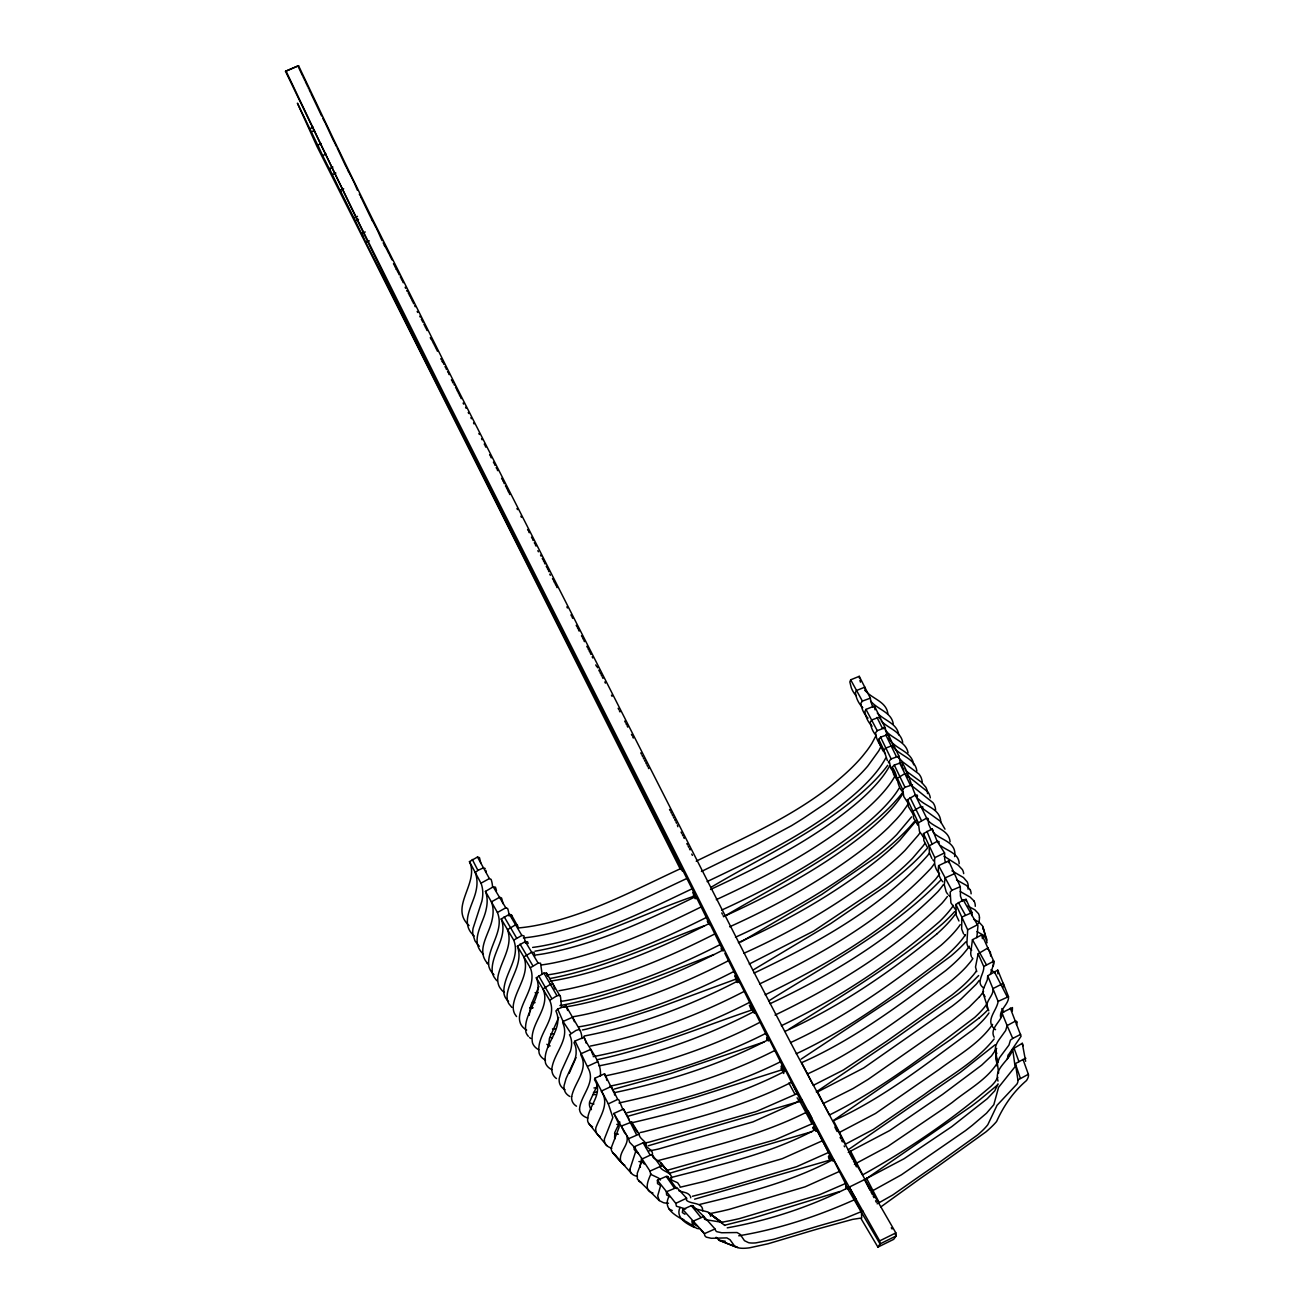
<?xml version="1.0" encoding="UTF-8"?>
<svg xmlns="http://www.w3.org/2000/svg" width="1314" height="1314" viewBox="0 0 1314 1314"><rect width="100%" height="100%" fill="white"/><g stroke="black" fill="none" stroke-linecap="round" stroke-linejoin="round"><path stroke-width="1.5" d="M976.86 937.687L977.961 925.762L963.293 900.024L955.935 904.443L956.132 915.004L958.941 920.999M917.369 797.105L917.369 795.2L915.283 795.052L907.514 799.717L908.467 806.812L912.869 813.809M987.093 942.795L982.954 927.109L986.929 940.183M998.624 1073.078L995.404 1048.129A132.944 25.36 -28.3 0 1 998.689 1040.228L1005.67 1030.505L1007.115 1025.61L1001.909 1012.749L1012.47 1007.559L1012.289 1011.041M692.757 1206.679L692.757 1205.661L691.345 1205.661L682.754 1209.471L682.377 1212.576L685.005 1214.284M963.293 900.024L966.053 899.351L971.999 912.54L971.884 915.562M644.336 1164.007L641.905 1161.527L641.922 1159.063L650.2 1155.187L652.335 1154.875L652.762 1157.125M922.74 808.701L922.773 806.812L920.917 806.517L912.901 811.181L913.673 818.244L917.862 825.225M667.66 1177.64L667.693 1176.49L666.231 1176.408L657.427 1180.251L657.526 1183.618L660.63 1185.474M629.882 1169.361L635.96 1150.67M965.987 900.911L966.053 899.351M933.269 831.565L932.184 828.904L923.479 833.602L923.857 840.599L927.487 847.546M691.887 1221.002L692.544 1225.568L696.65 1228.327A97.203 17.985 -26.6 0 0 699.508 1228.754M907.514 799.717L918.371 822.81L919.471 831.384L924.021 837.971M982.396 938.639L981.969 934.796L972.442 939.707L970.734 952.864A138.676 31.322 -28.7 0 0 971.424 956.543M542.107 973.953L540.53 963.195L538.116 963.096L530.33 967.794C537.048 984.794 521.691 999.921 519.539 1016.248A159.405 44.906 -26.4 0 0 519.802 1021.356L520.245 1022.883A147.776 41.621 -26.4 0 0 526.668 1030.077M942.795 881.76L941.842 880.643A241.333 61.659 -29.6 0 1 940.282 878.163A249.759 63.762 -29.6 0 1 939.181 875.42A258.135 65.864 -29.7 0 1 938.557 872.414A266.069 67.819 -29.7 0 1 938.426 867.421L938.607 865.647L948.659 860.867L960.304 886.687L960.452 896.115L962.406 901.322M938.886 843.391L939.017 841.568L937.161 841.338L929.064 845.953L929.392 852.819L931.856 858.485M990.657 956.05L990.395 952.256L987.602 948.412M1023.031 1045.813L1022.292 1043.3L1012.651 1049.098L1015.098 1066.639L998.558 1087.368L993.827 1104.696L986.518 1113.204L972.409 1125.227A325.954 60.526 -26.4 0 1 965.445 1130.664L901.388 1174.831L870.886 1191.699L872.447 1194.64M646.11 1147.516C648.032 1141.225 639.245 1139.649 639.13 1134.13L631.689 1122.025L621.21 1126.114L624.462 1132.668M561.521 1007.362L560.536 996.883L546.493 973.066L543.93 973.116L536.326 977.78C544.472 996.981 522.216 1013.308 525.978 1032.328A147.956 41.046 -26.4 0 0 528.343 1036.319M600.35 1076.232C602.141 1061.384 589.296 1049.902 583.974 1037.222L575.056 1041.016L573.988 1042.725L575.22 1045.55A253.191 66.439 -24.2 0 1 576.123 1050.165L576.107 1053.499A232.151 60.953 -24.3 0 1 575.105 1058.838L566.071 1078.564L564.084 1085.61A149.172 37.531 -26.5 0 0 569.898 1096.484M676.661 1188.677L667.693 1176.49M575.056 1041.016L587.818 1067.592C596.605 1082.391 580.509 1095.022 579.54 1109.197M1008.413 1054.419L1007.559 1057.819M571.689 1096.664C574.136 1082.785 588.902 1069.842 580.887 1055.076L581.56 1053.467L590.824 1049.377L592.893 1054.994M645.075 1145.348L644.468 1143.081L643.137 1142.802L634.12 1146.843L634.12 1149.389L636.304 1152.115M657.427 1180.251L675.774 1203.361L676.447 1206.252L685.629 1208.962M634.12 1146.843L650.003 1171.102L650.709 1174.338L657.953 1177.771A102.311 20.942 -25.6 0 1 660.449 1180.021M652.335 1154.875L660.614 1166.306L660.416 1167.604C663.471 1172.269 674.624 1172.614 670.846 1180.99M1007.132 1059.363L1009.612 1053.089L1021.109 1036.253L1010.252 1008.101M613.901 1092.607L604.539 1073.784L594.799 1078.285L594.536 1079.763C604.259 1094.266 587.177 1106.716 587.621 1120.858A140.483 33.343 -26.5 0 0 589.329 1124.226A146.084 34.673 -26.5 0 0 592.581 1126.771M998.049 1083.82L994.78 1090.834L987.274 1098.701L951.648 1126.722L904.081 1158.718L864.497 1179.594L869.967 1189.975M642.152 1160.361L637.274 1173.238L637.339 1179.003L659.201 1200.536L663.455 1202.688A105.941 21.155 -26.5 0 0 668.514 1203.23M997.868 973.855L997.753 970.126L987.701 975.809L987.356 979.751L983.315 989.097L983.003 992.891L988.752 1010.745M680.044 1207.451C675.232 1217.7 686.549 1223.761 694.498 1227.49C685.957 1218.899 660.449 1213.101 668.875 1196.693M569.241 1073.226L576.025 1057.639M669.861 1196.66L666.625 1194.984L666.313 1191.814L676.792 1187.495L686.598 1198.187L686.532 1200.355C691.213 1204.544 702.99 1201.899 702.694 1210.867M1003.14 987.06L1003.584 984.416L997.753 970.126M1025.643 1061.318L1022.292 1043.3M660.597 1185.639L657.706 1195.822L659.201 1200.536M990.329 974.446L994.189 962.275L981.969 934.796M650.988 1173.813C648.41 1179.742 643.039 1190.911 652.943 1192.997M873.038 707.195A226.55 73.108 -30.4 0 1 870.361 698.145L859.257 676.332L850.684 679.814L849.846 681.933L851.258 687.649A226.468 75.177 -30.5 0 0 853.804 692.675A235.091 78.002 -30.5 0 0 856.071 695.664M538.871 986.436L530.725 1005.933L529.181 1015.361M1016.51 1024.674L1017.25 1022.111L1015.804 1020.879L1007.115 1025.61L1012.733 1038.438L1010.45 1040.113L1008.955 1045.073L999.511 1057.754L997.03 1064.028L995.404 1049.18M558.729 1017.397L549.433 1038.405L548.431 1047.192M641.675 1158.143L640.082 1166.109A117.751 25.147 -26.6 0 0 640.427 1167.144M997.934 1062.057C987.307 1079.697 967.81 1089.684 952.223 1102.462A277.106 54.843 -26.7 0 1 943.386 1108.737L887.656 1146.514L854.396 1164.286M875.781 736.103L871.905 743.313A160.653 52.33 -27.4 0 1 866.698 750.902L862.526 756.141A142.848 46.335 -27.5 0 1 855.233 764.206A146.511 47.567 -27.5 0 1 837.215 780.779C795.298 815.666 744.775 837.412 696.223 861.163M996.702 1048.391L991.528 1055.848L981.722 1065.112L942.581 1094.414L889.709 1130.533L848.253 1152.378M997.802 1077.316L995.421 1081.307A85.837 15.801 -27.3 0 1 991.249 1086.037C951.763 1119.955 908.171 1149.536 862.74 1174.815L850.47 1150.883M886.901 734.986L885.176 727.742L874.434 705.979L865.975 709.396L864.941 711.498A239.214 76.409 -30.4 0 0 870.854 724.852M597.361 1085.167L589.625 1101.822A130.579 31.602 -26.5 0 0 589.641 1106.174A133.634 32.341 -26.5 0 0 591.431 1109.64M619.88 1121.992L614.886 1132.225L614.607 1137.645A124.157 28.235 -26.5 0 0 615.034 1138.762M992.579 1024.394C979.259 1043.743 957.857 1055.454 939.379 1069.284L875.535 1113.451L839.465 1132.405L833.47 1120.694C884.174 1097.847 927.865 1062.55 972.574 1030.061A109.473 22.864 -27.3 0 0 988.966 1012.946M994.14 1038.931C975.415 1062.468 947.821 1076.823 924.103 1094.677L873.367 1129.416L845.493 1144.166L839.465 1132.405M861.113 1218.735L877.916 1247.117L880.035 1243.898L896.099 1235.965L895.852 1232.91L851.061 1155.17L798.666 1057.819A2111.286 329.124 65.5 0 1 750.902 966.348L455.942 385.889L372.47 219.044A1190.747 100.981 66.9 0 1 331.966 135.9L298.541 65.7L285.499 71.317L392.213 292.381L561.111 629.603M887.344 760.56L883.994 750.343L885.406 748.224L893.668 745.038L898.94 756.141L900.419 763.303M580.23 1030.784L579.523 1029.371L575.959 1030.455L569.52 1034.791A235.912 62.793 -24.3 0 1 570.342 1051.381L561.226 1071.419L559.222 1078.597A149.566 38.09 -26.5 0 0 565.053 1089.733M911.637 816.848L896.706 834.587A158.041 46.335 -27.4 0 1 888.248 842.652A163.905 48.142 -27.4 0 1 871.905 856.367C829.922 888.79 783.752 915.365 735.462 937.211M870.377 698.128L862.395 701.101L860.867 703.253L861.179 705.191M885.176 727.742L877.243 730.65L875.551 732.801L875.83 734.707A232.25 72.188 -30.2 0 0 877.391 739.979A239.362 74.356 -30.3 0 0 879.033 743.133A246.605 76.573 -30.3 0 0 881.136 746.007A141.698 45.366 -27.6 0 1 878.77 750.852L867.766 766.078A144.097 46.138 -27.5 0 1 845.444 787.891A148.843 47.715 -27.5 0 1 823.993 804.464L803.987 817.899A242.712 80.499 -27.3 0 1 791.422 825.734L755.829 844.853L701.413 871.478M976.745 971.572L975.514 967.022L978.142 953.783L988.128 947.821L988.407 949.036M883.139 751.115L879.887 744.824A223.856 69.034 -30.1 0 1 878.754 739.339L880.594 737.17L888.412 734.362L893.849 746.96M927.158 848.499L920.211 856.153A172.66 48.667 -27.4 0 1 912.162 864.037L906.233 869.408A183.582 51.903 -27.3 0 1 899.893 874.828A189.61 53.71 -27.3 0 1 886.112 885.751L830.678 923.594L753.3 969.896M979.456 996.833L969.223 1007.099L952.059 1020.83L868.143 1079.369L853.016 1088.567L823.5 1103.431L817.587 1091.918L863.741 1067.937L952.239 1006.081A122.432 27.266 -27.3 0 0 960.994 999.083L976.253 984.186A126.719 28.218 -27.3 0 0 979.144 980.441M960.304 886.687L951.862 890.268L950.17 892.19L950.909 902.866L955.557 909.666M898.94 756.141L891.138 758.901L889.2 761.069L890.744 768.181L895.557 775.375M940.725 880.183C891.533 930.772 827.836 963.704 768.69 1000.956M579.523 1029.371L565.973 1005.883L557.645 1009.053L555.888 1010.975C564.577 1029.437 541.91 1044.811 545.524 1063.059A149.123 39.371 -26.4 0 0 551.798 1069.645M978.667 975.53L972.13 982.034A131.055 29.647 -27.4 0 1 958.415 993.663L896.591 1037.485L816.273 1091.901M897.183 780.22L893.619 774.357L892.157 767.228L894.292 765.06L901.93 762.432C909.009 772.993 910.717 785.329 916.088 796.284M545.507 1060.152A148.827 39.929 -26.4 0 1 539.2 1053.385C535.537 1034.808 558.187 1019.089 549.679 1000.332L556.955 995.716L559.813 995.371M798.288 1100.656L799.75 1099.227M995.059 1044.827L960.518 1072.191L848.088 1149.849M908.368 803.61L903.802 796.58L902.669 789.468L905.001 787.283L912.507 784.787M997.687 1084.871L979.324 1100.114A617.662 128.706 -25.5 0 1 971.572 1106.06L865.844 1179.101M937.243 933.663C890.498 971.9 840.057 1006.573 784.819 1031.441M979.012 1018.071L951.977 1038.618L833.684 1120.349M511.836 1007.411L508.764 1003.584A158.764 46.171 -26.4 0 1 507.319 993.565C510.095 977.797 523.613 962.768 517.371 946.211L525.304 941.547L527.555 941.809L528.179 943.518M485.211 868.488L483.109 867.979L477.918 870.394L475.208 872.562L475.849 874.401A228.685 76.902 -23.4 0 1 476.029 890.892C473.122 904.952 460.015 921.952 472.892 934.747A156.021 50.211 -26.3 0 0 474.272 935.979M880.906 1206.86L919.242 1179.233A494.852 69.297 -28.1 0 1 937.753 1166.438L985.96 1131.863A118.638 20.318 -27.1 0 0 996.603 1121.466C1003.781 1105.731 1013.11 1092.033 1026.497 1080.535A99.076 17.723 -27.3 0 0 1028.353 1074.277L1023.048 1059.495L1025.873 1058.328M508.551 1001.547A145.493 42.656 -26.3 0 1 507.335 1000.365L505.447 997.704A161.606 47.403 -26.4 0 1 503.87 993.072C502.819 974.807 520.935 958.694 513.741 940.134L521.855 935.453L523.941 935.864L525.436 943.107M469.065 925.565C448.665 907.218 479.659 883.057 469.459 861.639L477.491 857.04L479.479 857.648L480.891 863.429M497.3 980.967A148.827 44.988 -26.3 0 1 496.019 979.768L494.08 977.074A171.838 51.969 -26.5 0 1 492.274 972.426C490.319 954.03 508.534 937.638 501.209 918.962L509.405 914.314L511.376 914.856L518.143 926.945M983.726 987.964C975.103 982.658 984.613 973.526 983.743 966.513L993.91 961.109M849.058 1187.281L861.376 1211.689L861.721 1217.963L852.622 1219.376L817.669 1228.968A507.401 72.221 -25.5 0 0 801.458 1233.78L768.115 1243.767L749.456 1247.824A119.114 20.449 -26.8 0 1 738.682 1247.889L734.477 1245.918L730.042 1239.743L726.872 1237.903L711.252 1238.281L706.439 1237.18A99.65 17.92 -26.7 0 1 704.501 1233.616L715.243 1228.869A87.693 15.768 -26.7 0 0 716.82 1231.694L721.715 1232.762L737.055 1232.532L740.176 1234.388L744.447 1240.662L748.553 1242.683A109.703 18.823 -26.8 0 0 751.066 1242.995A107.091 18.38 -26.8 0 0 755.862 1242.88L773.831 1239.299L807.092 1229.411A515.433 73.453 -25.5 0 1 823.352 1224.582L843.933 1218.784L862.855 1210.982M918.371 822.81L926.666 818.129L928.259 818.622L928.571 823.96L931.183 829.857M493.965 974.659A149.385 45.563 -26.3 0 1 492.684 973.46L490.697 970.75A175.6 53.595 -26.5 0 1 488.808 966.102C486.558 947.673 504.872 931.183 497.431 912.474L505.791 907.81L507.631 908.5A234.73 74.997 -23.6 0 1 508.6 912.13A242.302 77.395 -23.6 0 1 509.027 915.973M479.364 946.244A152.325 48.339 -26.3 0 1 478.033 945.012L474.945 940.824L472.843 934.188A136.393 43.378 -26.2 0 1 473.073 928.341L481.844 901.322A232.036 76.951 -23.4 0 0 480.99 883.189L489.383 878.573L491.108 879.394A243.747 80.877 -23.4 0 1 492.569 887.081M801.097 1059.133L899.236 994.205L950.893 956.05A141.025 33.934 -27.4 0 0 965.872 941.826M675.774 1203.361L686.598 1198.187M1015.541 1064.504L1017.907 1079.977A87.627 15.669 -27.3 0 1 1016.987 1084.017L997.03 1105.337L987.816 1124.718A109.44 18.757 -27.1 0 1 982.773 1130.254A105.991 18.15 -27.1 0 1 977.583 1134.951L931.823 1167.801A501.702 70.365 -28.1 0 0 915.842 1178.822L892.863 1194.919L877.128 1203.821M1017.907 1079.977L1028.353 1074.261M789.008 1029.174C841.42 996.012 895.343 964.328 942.516 923.791A152.276 38.632 -27.4 0 0 954.703 911.571M650.003 1171.102L660.614 1166.306M971.999 912.54L961.848 917.09L961.651 928.982L963.523 933.761M741.014 941.924L821.776 894.44L876.849 856.564A171.411 50.31 -27.4 0 0 907.333 829.495A159.782 46.762 -27.5 0 0 914.166 821.776M725.788 915.497C773.47 887.279 823.467 862.378 866.895 827.557A161.376 49.127 -27.5 0 0 893.651 803.117L898.3 797.894A148.712 45.136 -27.5 0 0 902.373 792.818M635.483 1148.354L629.57 1142.195L628.634 1138.68L639.13 1134.13M711.432 887.065C760.215 858.042 812.512 834.176 856.301 797.467A155.873 49.259 -27.5 0 0 887.673 765.323M1023.048 1059.495L1015.328 1063.65L1020.387 1078.367M995.552 1029.683C983.956 1021.208 996.998 1010.778 998.114 1001.399L1008.511 996.653C1009.152 1004.454 998.739 1009.546 1000.71 1017.693M1012.733 1038.438L1020.666 1034.364M971.719 950.17L968.024 946.622A148.778 34.197 -28.8 0 1 966.907 943.025L967.679 929.819L977.14 924.941M939.609 873.843L938.59 872.71A240.363 62.251 -29.6 0 1 934.812 857.681L944.536 852.885L937.161 841.338L932.184 828.904M775.03 1015.081C835.343 986.141 893.717 950.17 941.842 903.391A138.118 35.642 -27.4 0 0 947.378 896.476M611.848 1148.255A138.841 31.585 -26.5 0 1 604.752 1142.638A131.416 29.893 -26.5 0 1 604.44 1138.827L612.85 1117.491L608.333 1103.891L617.711 1099.407L618.943 1099.982L622.902 1109.591M861.409 1212.28L880.035 1243.898L879.674 1240.892L895.852 1232.91M877.916 1247.117L893.701 1239.332L896.099 1235.965L895.31 1234.388M802.213 1099.867L752.922 1121.91L658.61 1148.994A122.711 27.446 -26.5 0 1 649.017 1150.883M738.747 1235.801C779.169 1229.099 818.704 1215.91 855.94 1199.058L849.222 1187.1C810.886 1206.548 769.561 1220.263 727.217 1227.851M849.025 1187.215L864.743 1179.479L870.114 1190.057M692.379 1196.298L723.85 1188.299L796.629 1166.684L828.559 1152.477L822.4 1140.766L782.29 1158.669L705.092 1181.27L680.028 1187.265M880.101 718.889L879.854 716.968L871.921 719.891L870.262 722.027L870.558 723.948A236.126 74.405 -30.3 0 0 872.168 729.254A240.938 75.9 -30.4 0 0 873.843 732.44A246.03 77.477 -30.4 0 0 875.962 735.347M796.826 1091.786L791.652 1082.128C745.087 1106.01 693.923 1118.772 643.499 1131.863A122.958 28.547 -26.5 0 1 640.148 1132.537M814.384 1122.78L774.899 1139.879L667.512 1170.216M723.111 949.973C678.582 972.754 632.182 992.316 583.268 1003.502A168.553 49.308 -26.5 0 1 563.887 1007.148M738.747 980.507C690.031 1005.834 638.193 1025.708 584.155 1036.023M744.266 991.347C695.796 1016.51 643.959 1035.432 590.364 1046.059M749.834 1002.221C700.576 1027.63 647.605 1046.026 593.222 1056.653M759.558 1022.489C711.17 1047.751 658.725 1064.767 605.393 1075.87M781.337 1025.708C838.414 998.525 891.795 962.916 939.559 921.557A140.417 35.609 -27.4 0 0 946.474 914.33A138.216 35.035 -27.4 0 0 953.438 905.379M796.268 1053.762C848.795 1029.305 895.59 994.304 941.678 959.598A130.25 31.339 -27.4 0 0 959.056 943.025A133.798 32.226 -27.4 0 0 962.587 938.722A137.198 33.064 -27.3 0 0 965.445 934.665M969.272 946.211A136.081 32.16 -27.3 0 1 966.447 950.186L962.948 954.375A125.684 29.631 -27.4 0 1 945.702 970.603C900.041 1004.668 854.034 1039.505 801.639 1062.648L807.453 1073.965C858.798 1050.691 903.556 1015.673 948.922 982.724A121.545 28.07 -27.4 0 0 966.414 966.661L969.962 962.505A133.568 30.912 -27.3 0 0 972.853 958.596L971.999 957.577M797.68 1093.412L756.355 1111.48L649.132 1142.145A121.299 27.561 -26.5 0 1 645.88 1142.769M720.203 944.552C674.493 967.892 626.564 987.34 576.37 998.591A165.318 48.749 -26.5 0 1 560.963 1001.367M728.498 960.682C684.101 983.545 637.52 1002.336 588.803 1013.636A173.99 50.162 -26.5 0 1 573.183 1016.708M733.918 971.44C689.702 994.353 642.973 1012.256 594.519 1023.754A179.476 50.983 -26.6 0 1 582.726 1026.185L578.965 1026.825M765.159 994.797C826.802 964.936 887.936 929.228 935.535 879.312A137.51 36.71 -27.4 0 0 939.001 874.664M790.535 1042.577C845.017 1017.611 894.243 982.412 941.021 945.292A134.866 33.113 -27.4 0 0 958.793 926.699A138.101 33.934 -27.4 0 0 960.271 924.613M701.216 906.89C653.929 930.263 605.376 952.371 553.408 962.965A147.184 45.596 -26.3 0 1 541.877 964.903M706.489 917.402C659.332 940.972 610.484 962.176 558.68 973.001A150.519 46.006 -26.4 0 1 547.15 974.955M709.593 923.331C663.685 946.507 616.184 967.334 565.743 978.339A154.28 46.778 -26.4 0 1 550.238 981.115M714.471 934.106C668.678 957.348 620.964 977.468 570.654 988.522A158.534 47.386 -26.4 0 1 558.959 990.723M743.823 953.307C790.88 932.217 835.622 906.151 876.668 874.91A174.22 50.08 -27.3 0 0 883.681 869.408A170.393 48.914 -27.3 0 0 893.454 861.212L896.493 858.502A161.786 46.335 -27.4 0 0 904.935 850.486L918.19 835.293A134.471 38.27 -27.5 0 0 919.849 832.912M749.259 964.033L813.58 931.117L878.097 887.968A180.133 51.032 -27.3 0 0 888.707 879.739A174.089 49.226 -27.3 0 0 898.48 871.56L904.459 866.189A162.279 45.727 -27.4 0 0 912.54 858.272L923.249 845.756A135.473 37.942 -27.5 0 0 924.908 843.391M754.105 973.083C817.16 943.058 881.037 908.122 927.848 855.266A135.391 37.367 -27.5 0 0 929.491 852.917M588.015 1066.114L597.722 1061.646M759.623 983.923C821.677 954.293 883.484 918.995 930.854 868.39A137.116 37.219 -27.5 0 0 934.32 863.709M770.086 1003.682C830.957 975.054 890.219 939.494 937.917 891.631A137.937 36.234 -27.4 0 0 943.321 884.683M681.21 868.34C633.2 890.547 585.748 916.499 533.139 926.009A147.94 48.257 -26.3 0 1 518.159 927.963M686.401 878.672C644.862 898.119 603.717 919.455 559.107 931.133A146.971 47.304 -26.3 0 1 523.399 937.917M692.084 888.806C643.219 912.064 593.961 936.685 540.235 946.294A144.901 45.974 -26.3 0 1 532.646 947.427M707.096 881.612C757.209 857.697 807.946 833.372 850.815 797.483A145.772 46.056 -27.5 0 0 882.811 763.023L884.322 760.592A140.844 44.462 -27.6 0 0 885.62 758.227M695.484 896.674C646.915 920.358 597.377 944.01 543.799 953.8A143.817 45.152 -26.3 0 1 536.227 954.933M710.529 889.463C762.169 865.351 813.793 839.498 857.549 802.427A144.852 45.284 -27.5 0 0 866.649 794.198A146.56 45.842 -27.5 0 0 883.304 775.703A142.947 44.676 -27.5 0 0 888.231 768.329A139.842 43.691 -27.6 0 0 889.545 765.963M716.294 899.663C765.487 876.914 813.924 851.571 856.399 817.587A145.608 44.89 -27.5 0 0 863.052 812.052A148.236 45.744 -27.5 0 0 882.532 793.13A143.768 44.315 -27.5 0 0 888.872 785.411A141.239 43.51 -27.5 0 0 892.305 780.467A138.233 42.557 -27.6 0 0 895.097 775.736M721.6 910.126C770.94 887.541 818.934 861.343 861.59 827.541A151.192 46.023 -27.5 0 0 885.422 805.761A145.64 44.265 -27.5 0 0 892.239 797.959A141.173 42.869 -27.5 0 0 896.033 792.95A137.017 41.572 -27.6 0 0 899.17 788.121M724.753 916.039C772.862 894.177 819.657 868.883 861.426 836.279A153.837 46.433 -27.5 0 0 883.517 817.111A150.322 45.333 -27.5 0 0 891.171 809.145A143.16 43.099 -27.5 0 0 897.544 801.458A139.399 41.933 -27.5 0 0 901.01 796.563A136.393 41.013 -27.6 0 0 902.504 794.182M729.681 926.797C777.904 904.952 824.436 879.033 866.353 846.528A158.452 47.189 -27.4 0 0 888.543 827.377L896.247 819.427A145.394 43.148 -27.5 0 0 902.702 811.773L906.217 806.878A134.669 39.88 -27.6 0 0 907.711 804.513M738.402 942.614C785.411 921.475 830.547 896.099 871.511 864.711A167.092 48.684 -27.4 0 0 891.368 848.269M754.696 1011.189C705.799 1036.746 653.206 1055.273 599.053 1065.851M615.478 1154.842A134.718 30.14 -26.5 0 1 611.141 1148.075L618.993 1127.593A130.004 29.976 -25.2 0 0 618.664 1123.684L613.884 1113.451L623.427 1109.049L628.421 1117.541M496.462 890.908A242.762 79.727 -23.5 0 0 496.035 889.02L495.46 887.196L493.243 886.835L485.441 891.401L497.431 912.474M714.57 1228.426L703.811 1216.468L693.102 1221.199L693.48 1223.909L697.093 1225.929M365.243 231.954L361.711 233.547L362.648 236.109L353.926 217.96L357.457 216.367M355.01 220.933L358.525 219.339M562.096 632.79L365.785 242.466L369.316 240.856M833.404 1159.375C791.685 1181.729 745.416 1193.424 699.672 1204.429M330.044 170.311L322.636 155.594L326.102 154.017M330.044 170.327L329.42 168.652L332.918 167.075M343.693 188.805L340.195 190.382L340.967 192.468L332.393 174.647L335.891 173.07M765.832 1033.362C716.771 1058.263 663.701 1074.77 610.008 1086.169M321.322 143.538L317.84 145.115L318.382 146.56L309.858 128.788L313.323 127.228M311.04 131.975L314.506 130.415M285.499 71.317L298.541 65.7M769.232 1039.21C720.68 1064.636 667.972 1081.307 614.492 1092.64M839.449 1171.415L805.121 1186.821L729.451 1209.307A451.622 92.522 -27.9 0 1 720.844 1211.344L709.971 1213.61M954.44 873.695L945.095 877.933L944.273 884.667L946.162 891.746A221.064 55.369 -29.4 0 0 947.723 894.111M774.866 1050.444C725.87 1075.542 672.587 1091.277 618.96 1102.988M845.526 1183.503L819.821 1194.607L739.453 1218.604A590.544 120.001 -28.5 0 1 731.307 1220.427L720.975 1222.447M780.532 1061.745C732.194 1085.922 679.584 1100.245 627.205 1112.712M713.847 954.572C667.101 972.524 620.766 992.415 571.672 1003.272A173.448 51.131 -26.5 0 1 559.961 1005.539M704.419 925.713C654.586 944.29 605.984 967.252 553.539 977.83A162.082 49.554 -26.4 0 1 549.613 978.569M764.091 1041.969L670.928 1073.472L614.361 1089.043M839.662 1191.535L753.349 1218.012L724.819 1225.19M670.386 1173.008L812.019 1131.633M694.597 1199.173L829.528 1160.229L829.43 1159.359M648.213 1145.792L798.452 1101.707M628.815 1115.997L695.188 1097.387L781.912 1069.81L781.715 1068.66M596.967 1059.774C650.036 1048.539 700.313 1027.548 751.444 1010.121L749.358 1005.226M658.232 1160.558C709.117 1147.253 761.2 1135.362 808.307 1111.283L811.773 1117.853M631.41 1122.862C684.331 1110.576 737.351 1095.975 785.739 1070.828L801.195 1101.658M534.962 951.188C590.709 941.629 641.002 914.413 694.006 896.181L693.644 894.686M670.567 1177.656C720.039 1164.795 770.924 1153.708 816.224 1129.137L822.4 1140.766M593.452 1092.492L596.704 1092.115M550.632 1034.052L553.769 1033.937M535.077 992.711L538.149 992.711M552.471 1028.944L555.379 1028.993M725.279 1241.254L719.004 1240.202L716.114 1237.262M529.739 1007.871L532.663 1007.969M517.568 925.187L515.121 925.089L507.5 929.688C513.298 945.669 501.357 960.452 498.137 975.579A152.785 45.53 -26.3 0 0 497.792 981.18L498.039 982.888A166.122 49.489 -26.4 0 0 499.78 987.52L501.751 990.165A145.854 43.428 -26.3 0 0 504.412 992.431M532.4 1002.352L535.061 1002.631M618.368 1134.179L616.365 1133.916A134.784 31.339 -26.6 0 1 614.509 1133.539M550.04 1037.419L552.488 1037.781M672.275 1210.555L669.122 1209.077M683.838 1219.655L681.654 1218.768M678.96 1190.845L685.859 1192.767A135.588 26.362 -25.6 0 1 690.129 1195.97M694.876 1208.666L707.77 1211.968L724.753 1225.469M737.614 1247.627L719.004 1240.202L736.678 1247.282M705.24 1219.606L720.565 1222.069L708.624 1212.51M973.658 919.274L979.012 922.116L982.511 925.943A136.442 32.226 -27.4 0 1 983.217 928.374A143.817 33.983 -27.4 0 1 983.348 929.704M967.81 906.069L974.791 909.748L978.487 913.673A140.467 33.836 -27.4 0 1 979.439 917.517M977.008 931.659L983.414 935.174L986.568 939.017M703.384 1232.696L700.674 1229.461M956.51 879.838L966.513 885.472L970.143 889.742M990.937 969.814L994.862 972.754M637.339 1152.854L638.423 1153.577M951.944 870.821L963.441 877.522L967.186 881.858A148.827 37.728 -27.4 0 1 968.007 889.167M653.551 1157.979L660.071 1161.987L669.697 1173.566L660.794 1162.824M960.271 891.565L970.077 897.068L974.052 900.993M722.569 1222.907L709.314 1213.134L721.649 1222.431L709.856 1213.84L710.677 1216.304M940.413 845.46C947.082 850.864 959.072 853.246 959.187 863.725M668.153 1178.543L677.663 1182.748L679.831 1186.066M645.847 1146.235L650.775 1150.046A115.977 25.015 -25.5 0 1 652.385 1152.969L652.516 1154.119M944.109 856.252L958.267 865.236L962.341 869.539A153.952 39.748 -27.4 0 1 963.688 873.629M964.377 934.747L965.363 935.65M918.338 798.846C925.187 806.139 938.114 808.291 940.463 819.23A151.044 42.344 -27.5 0 1 940.676 822.58M948.692 895.195L949.759 896.197M905.264 770.464L921.541 782.257L925.861 787.267A157.992 46.138 -27.5 0 1 927.027 790.256A161.08 47.058 -27.4 0 1 927.52 793.574M933.252 832.337C939.953 839.728 954.276 841.289 954.884 853.18A148.039 39.519 -27.4 0 1 954.621 856.58M886.621 731.701C893.372 739.076 906.069 741.786 908.073 752.823M877.341 713.108C884.223 720.548 897.331 723.373 898.727 734.887M881.201 720.926C887.968 728.432 900.911 731.126 902.702 742.377M692.757 1205.661L703.811 1216.468L704.485 1219.031M906.972 775.408L927.898 791.948A158.074 45.76 -27.4 0 1 930.296 797.861M921.82 807.913L940.331 821.234L944.996 829.15M862.789 707.671L861.508 706.291A238.113 77.92 -30.5 0 1 859.29 703.335A232.923 76.245 -30.5 0 1 857.516 700.083A226.419 74.159 -30.4 0 1 855.414 692.708L856.317 690.589L864.858 687.14A212.967 69.741 -30.4 0 0 865.515 691.049M926.961 819.427C933.646 827.919 949.069 829.298 950.088 841.863M985.057 996.636L983.266 993.959M870.837 724.868L872.085 726.215M631.443 1173.402L612.587 1152.477L622.672 1163.826L613.375 1153.364M890.613 741.014C897.511 749.67 912.359 752.216 913.641 764.814M704.485 1233.616L682.754 1209.471M865.055 690.31C871.905 698.999 886.819 701.43 887.903 714.175M903.375 792.49C895.984 785.821 898.464 774.652 892.157 767.228M884.24 752.495L885.439 753.825M932.776 859.717L933.794 860.884M487.313 963.113C475.734 949.907 489.58 933.696 492.109 919.734A235.255 76.163 -23.5 0 0 491.403 901.864L499.731 897.232L501.537 897.971A240.035 77.756 -23.5 0 1 502.49 901.65M670.403 1174.371L661.303 1163.777L661.73 1165.929M597.919 1134.935L606.789 1145.594M1001.859 1008.577L1003.83 1012.059M910.98 785.099L932.956 802.673A157.664 44.922 -27.4 0 1 935.601 810.13M691.345 1205.661L700.937 1217.47M902.964 767.819L904.065 769.183M888.33 761.989L889.43 763.368M892.699 746.188C899.285 755.944 915.217 758.03 916.876 771.121M588.573 1123.207L597.114 1133.982M897.758 756.831L902.734 761.939L918.814 773.913A152.063 45.103 -27.5 0 1 921.311 778.085L921.804 779.662A165.728 49.176 -27.4 0 1 922.28 783.013M516.55 1016.56L514.743 1013.932A158.468 45.366 -26.4 0 1 513.511 1003.929C516.402 988.309 530.15 973.378 523.826 956.937L531.677 952.256L534.01 952.436L535.127 955.836M633.003 1125.457L637.536 1132.586M625.283 1133.604L626.022 1134.573M666.231 1176.408L674.394 1188.086M888.527 738.139L889.512 739.618M570.703 1033.034L563.082 1021.471L557.645 1009.053M521.855 935.453L509.405 914.314M516.566 937.966L504.165 916.778M891.286 1227.785L892.091 1229.033M493.243 886.835L505.791 907.81M879.674 1240.892L835.523 1162.791L783.604 1065.128A2114.078 299.625 65.4 0 1 736.218 973.428L442.966 391.851L359.888 224.743A1191.552 91.799 66.7 0 1 319.516 141.501L286.14 71.252M517.371 946.211L530.33 967.794M1001.909 1012.749L1002.434 1013.62C1001.284 1021.766 989.311 1028.287 994.14 1037.255M513.741 940.134L501.209 918.962M860.982 1211.541L847.136 1187.757M538.116 963.096L525.304 941.547M536.326 977.78L549.679 1000.332M489.383 878.573L477.491 857.04M520.016 944.076L532.794 965.675M628.634 1138.68L613.884 1113.451M847.826 1188.956L845.674 1185.277L845.904 1188.792M543.93 973.116L556.955 995.716M538.609 975.711L551.65 998.344M862.395 701.101L850.684 679.814M643.137 1142.802L650.2 1155.187M865.975 709.396L877.243 730.65M958.333 902.472L965.297 914.922M986.321 964.607L972.442 939.707M847.76 1188.168L833.437 1159.638M608.333 1103.891L594.799 1078.285M831.68 1160.41L829.019 1155.564L829.348 1158.669L828.362 1156.698M951.862 890.268L938.607 865.647M844.146 1145.907L844.623 1146.81M832.928 1161.116L816.848 1129.252M480.957 883.189L469.459 861.639M896.296 756.421L885.702 734.707M799.569 1100.705L811.838 1123.585M815.813 1131.288L813.465 1126.919L813.859 1129.876L812.627 1127.428M788.893 1083.015L794.97 1094.283M891.138 758.901L880.594 737.17M816.914 1131.288L801.343 1100.294M800.259 1102.2L797.089 1097.814M785.016 1070.91L769.281 1039.473M879.197 1202.556L866.534 1178.215M769.101 1040.36L754.778 1011.616L755.123 1013.34M784.195 1071.666L781.272 1066.015L781.616 1068.019M994.287 971.637L1007.05 996.505M754.762 1012.618L738.994 980.917L739.339 982.626M823.5 1103.431L829.446 1114.995C881.694 1089.027 928.226 1052.58 974.627 1017.529A110.606 23.488 -27.3 0 0 978.914 1013.406A113.431 24.112 -27.3 0 0 986.666 1004.175M807.453 1073.965L813.3 1085.348L843.424 1069.99L886.556 1041.329L951.993 994.977A120.428 27.233 -27.4 0 0 963.047 985.648A116.273 26.264 -27.4 0 0 969.732 979.078L973.346 974.988A129.823 29.401 -27.3 0 0 976.286 971.128M768.329 1041L766.653 1037.715L766.982 1039.489L766.604 1038.733M636.518 1134.721L623.427 1109.049M472.301 859.455L477.918 870.394M721.764 912.951L722.421 914.232M723.078 915.529L723.735 916.811M739.224 982.379L724.802 953.176M873.219 1196.167L874.007 1197.695M875.567 1200.766L876.339 1202.294M691.755 854.1L692.396 855.365M723.209 951.008L709.839 923.775M753.99 1012.963L750.721 1006.54L751.05 1008.183M848.943 1152.033L852.655 1159.359M853.41 1160.853L854.166 1162.348M854.938 1163.843L856.449 1166.832M324.952 122.448L322.784 118.359M325.412 123.368L333.871 141.485M834.866 1127.116L837.1 1131.518M840.089 1137.398L840.845 1138.86M841.584 1140.338L842.34 1141.817M337.09 147.792L345.911 166.484M349.031 172.495L350.953 176.273M351.429 177.226L352.382 179.115M352.875 180.051L353.827 181.956M354.304 182.892L357.441 190.284M372.585 220.9L373.57 222.822M374.063 223.774L376.001 227.634M376.494 228.587L377.479 230.525M377.972 231.494L381.339 239.164M385.117 246.276L384.46 244.979L385.084 246.736M385.61 247.246L386.595 249.2M387.088 250.169L389.075 254.062M389.568 255.031L390.554 256.986M391.046 257.955L392.048 259.909M396.286 268.976L396.779 269.945M397.271 270.93L398.273 272.885M398.766 273.87L399.259 274.856M400.261 276.827L400.77 277.812M401.263 278.798L402.265 280.753M402.757 281.738L403.267 282.74M408.178 292.825L408.687 293.81M409.196 294.812L410.198 296.783M410.691 297.785L411.2 298.771M411.709 299.773L412.711 301.76M413.22 302.746L413.729 303.748M414.731 305.735L415.24 306.737M419.774 316.148L420.283 317.15M421.301 319.154L421.81 320.156M422.32 321.158L422.829 322.16M423.847 324.164L424.356 325.166M424.865 326.184L425.884 328.188M426.393 329.19L427.099 330.586M430.729 338.01L430.943 338.979M431.764 340.03L432.273 341.032M432.782 342.051L433.817 344.071M434.326 345.089L434.835 346.108M435.361 347.11L436.379 349.146M436.905 350.165L437.414 351.183M442.917 362.368L442.112 360.775L442.621 362.303M443.426 363.387L443.951 364.405M444.986 366.458L445.512 367.477M446.021 368.495L446.546 369.53M447.581 371.566L448.107 372.601M448.632 373.619L449.142 374.654M453.921 384.148L454.447 385.183M455.498 387.252L456.024 388.287M456.533 389.322L457.584 391.391M458.11 392.426L458.635 393.461M459.161 394.496L460.212 396.582M460.738 397.616L461.263 398.651M465.583 407.241L466.109 408.276M468.227 412.465L468.753 413.499M470.872 417.688L471.414 418.739M473.533 422.944L474.026 423.913M478.871 433.439L479.396 434.491M481.548 438.728L482.09 439.779M484.242 444.033L484.767 445.085M485.309 446.152L485.802 447.138M489.629 454.693L490.171 455.761M490.713 456.829L491.255 457.896M493.423 462.183L493.965 463.251M494.524 464.318L495.066 465.386M496.15 467.538L496.692 468.605M497.234 469.689L497.727 470.658M501.603 478.312L502.162 479.396M502.704 480.464L503.246 481.548M503.804 482.632L504.346 483.716M505.447 485.884L505.989 486.952M506.547 488.036L507.089 489.12M507.631 490.221L508.732 492.389M509.29 493.473L509.848 494.557M516.96 508.502L517.519 509.602M520.853 516.188L521.412 517.273M527.587 529.476L528.113 530.528M528.671 531.644L529.246 532.745M531.48 537.18L532.055 538.28M532.613 539.397L533.172 540.514M534.305 542.731L534.864 543.848M535.422 544.965L535.997 546.066M540.53 555.05L541.105 556.167M542.239 558.401L542.813 559.518M543.372 560.651L543.947 561.768M544.505 562.885L545.08 564.018M546.213 566.268L546.788 567.385M547.363 568.502L547.938 569.635M548.496 570.769L548.989 571.738M552.488 578.587L553.063 579.72M553.621 580.837L554.771 583.104M555.346 584.237L555.921 585.371M556.495 586.504L557.07 587.654M566.86 606.854L567.434 608.004M570.917 614.886L571.508 616.036M572.099 617.186L572.674 618.336M576.205 625.333L576.797 626.482M577.372 627.649L577.963 628.798M578.554 629.948L579.129 631.114M581.494 635.746L582.069 636.912M582.66 638.078L583.252 639.245M583.859 640.46L584.451 641.626M586.816 646.274L587.407 647.441M587.999 648.607L588.59 649.789M589.181 650.956L589.772 652.122M590.364 653.288L590.955 654.454M592.154 656.803L592.745 657.969M597.032 666.609L597.624 667.791M598.823 670.14L599.414 671.323M600.005 672.505L600.613 673.688M601.204 674.87L601.812 676.037M602.403 677.219L603.011 678.402M604.801 681.966L605.409 683.149M624.708 721.09L625.333 722.289M625.94 723.505L626.548 724.704M627.156 725.919L627.78 727.118M631.459 734.395L632.083 735.61M632.691 736.826L633.299 738.041M640.772 752.873L641.396 754.088M642.02 755.32L642.645 756.536M643.252 757.767L643.876 758.999M644.501 760.215L645.125 761.447M645.749 762.678L646.373 763.91M646.997 765.126L647.621 766.358M648.245 767.59L648.755 768.608M669.549 809.44L670.189 810.705M670.83 811.953L671.47 813.218M672.095 814.466L672.735 815.731M673.376 816.98L674.016 818.244M674.657 819.509L675.297 820.757M675.938 822.022L676.579 823.287M681.046 832.107L681.687 833.372M682.327 834.636L682.984 835.901M683.625 837.166L684.266 838.447M686.844 843.539L687.485 844.803M688.142 846.085L688.782 847.349M689.423 848.63L690.08 849.912M611.47 695.155L612.078 696.354M618.138 708.295L618.746 709.494M619.354 710.693L619.962 711.909M537.853 550.665L538.412 551.781M549.761 574.136L550.336 575.269M595.768 664.917L596.359 666.083M710.003 925.023L696.206 896.92L696.601 898.579M695.632 896.641L692.314 889.282M722.355 950.482L721.271 948.347L721.386 949.464M738.419 982.314L735.002 975.546L735.347 977.173M463.103 403.053L463.628 404.121M451.392 379.779L451.917 380.83M452.459 381.898L452.985 382.949M691.985 888.642L560.602 627.665M561.669 631.131L682.377 871.083M695.993 898.152L693.069 892.321L693.464 893.963M709.1 924.185L707.458 920.917L707.507 921.886M680.471 869.457L316.986 146.445L297.407 103.165L309.858 128.788M693.349 895.08L695.188 898.743M735.594 979.094L737.335 982.576M565.973 1005.883L567.697 1010.515M440.798 358.673L441.34 359.724M430.269 337.632L430.795 338.683M361.711 233.547L365.785 242.466M583.974 1037.222L584.664 1038.602A271.784 71.334 -24.2 0 1 585.716 1041.509A263.49 69.182 -24.2 0 1 586.06 1043.037M417.162 311.402L417.688 312.453M353.926 217.96L340.195 190.382M876.996 717.411L882.335 728.17M921.459 820.577L910.076 797.516M406.716 290.41L407.241 291.462M405.139 287.257L405.665 288.308M926.666 818.129L915.283 795.052M394.167 265.132L393.461 263.703M394.693 266.184L395.218 267.235M396.253 269.354L395.99 268.385M332.393 174.647L329.42 168.652M934.829 857.664L923.479 833.602M381.586 239.624L382.111 240.692M383.162 242.827L383.688 243.895M384.214 244.962L384.739 246.03M372.618 221.376L372.371 220.473M371.024 218.14L372.092 220.292M317.84 145.115L322.636 155.594M617.711 1099.407L611.338 1086.399L601.27 1091.129C609.844 1103.711 600.202 1115.882 595.85 1127.773A134.127 31.175 -26.5 0 0 596.063 1131.781L596.507 1132.931A143.012 33.244 -26.5 0 0 600.022 1136.594M369.973 215.972L370.499 217.056M360.923 197.445L360.578 196.361L369.612 215.233M359.313 194.16L359.855 195.26M899.466 762.58L910.208 784.819M996.817 1053.598L995.519 1050.149L996.965 1065.063M347.487 169.752L348.571 171.986M894.292 765.06L905.001 787.283M346.403 167.519L346.945 168.635M334.397 142.602L334.955 143.752M335.497 144.885L336.055 146.035M878.754 739.339L883.994 750.343M321.109 114.844L321.667 116.01M309.299 89.993L310.433 92.374M310.991 93.573L320.83 114.252M307.033 85.196L307.591 86.396M308.166 87.595L308.724 88.794M305.308 81.583L306.458 83.997M902.669 789.468L897.396 778.282L904.804 773.634L907.202 773.535L907.514 777.28M303.025 76.754L303.6 77.953M304.175 79.169L304.749 80.384M302.45 75.539L297.851 65.799M955.935 904.443L967.679 929.819M978.142 953.783L983.743 966.513M546.493 973.066L547.708 976.318M992.628 961.142L993.056 962.193M632.363 1124.423L631.689 1122.025M987.701 975.809L998.114 1001.399M626.663 1135.592C629.603 1144.001 620.29 1150.522 620.372 1158.784A130.825 28.612 -26.5 0 0 624.823 1165.206M926.994 831.335L931.987 843.769M1008.511 996.653L1003.255 983.365L992.924 988.637C994.189 995.585 985.057 1000.808 987.11 1008.117M606 1077.759L604.539 1073.784M1013.915 1047.784L1018.925 1061.646M383.885 277.796L384.805 280.325M606.477 1079.073L606.887 1080.404M614.361 1093.856L614.771 1095.137M511.376 914.856L512.361 918.47M574.399 1021.701L572.559 1017.233L563.082 1021.471L562.852 1023.064C569.964 1039.078 554.196 1052.859 551.946 1068.003A153.229 39.748 -26.5 0 0 552.751 1074.014A149.418 38.747 -26.5 0 0 556.479 1078.548M859.914 680.291L860.456 682.163M888.987 738.123L889.479 739.897M628.897 1118.69L629.209 1119.906M677.383 824.88L677.827 826.703M554.754 988.999L553.128 984.12L550.435 984.317L542.961 988.949C551.289 1007.953 528.819 1024 532.482 1042.823A148.351 40.488 -26.4 0 0 538.789 1049.787M735.495 977.813L735.791 979.176L659.727 1007.28L619.912 1020.255L586.356 1029.158A188.592 53.562 -26.6 0 1 582.398 1029.995M893.306 724.457C892.091 712.697 878.738 709.889 871.806 702.349A224.218 73.354 -30.5 0 1 870.558 700.953M998.016 1081.094C993.581 1067.74 1010.384 1060.48 1012.651 1049.098M902.045 764.354L902.324 766.177M859.257 676.332L859.52 678.353M888.412 734.362L888.625 736.283M944.536 852.885L944.684 854.412A229.753 59.475 -29.6 0 0 945.538 862.526M995.749 1051.069L996.998 1066.032M868.012 718.134A238.31 76.918 -30.4 0 1 861.179 705.191M485.819 870.328A237.259 79.809 -23.4 0 1 486.262 872.25M886.638 731.684A230.935 72.713 -30.4 0 1 885.406 730.354M884.289 728.942A230.935 72.713 -30.4 0 1 883.287 727.447M502.506 901.65A248.28 80.4 -23.5 0 1 502.786 903.556M488.463 964.41A154.707 47.928 -26.3 0 1 487.116 963.228M875.075 709.823A228.62 73.009 -30.4 0 1 874.418 705.996M485.474 891.385A234.68 77.033 -23.4 0 1 486.131 909.452C483.437 923.364 469.919 939.953 482.107 952.896A154.756 48.618 -26.3 0 0 483.421 954.128M916.154 820.232A133.929 38.714 -27.5 0 1 914.675 822.564L899.811 840.221A159.208 46.286 -27.4 0 1 891.368 848.269M532.942 1007.739A135.046 39.239 -26.3 0 1 530.61 1007.247M550.139 1045.944A137.773 37.597 -26.4 0 1 546.887 1044.269M530.807 1038.503A147.956 41.046 -26.4 0 1 529.493 1037.452M596.901 1087.778A142.043 36.184 -26.5 0 1 593.944 1087.943M580.262 1030.767A248.461 66.143 -24.3 0 1 581.856 1038.602M979.472 917.501A146.462 35.297 -27.4 0 1 978.224 923.808M973.986 901.026A146.33 35.954 -27.4 0 1 975.267 906.315M593.961 1104.006A136.787 33.753 -26.5 0 1 590.085 1103.119M576.501 1106.191A147.661 36.447 -26.5 0 1 571.639 1096.681M587.769 1118.066A146.33 35.412 -26.5 0 1 579.507 1109.213M970.192 889.726A148.548 37.203 -27.4 0 1 971.112 893.832M948.445 862.657A258.07 65.733 -29.7 0 1 948.659 860.867M956.296 912.737A137.871 34.525 -27.4 0 1 937.211 933.663M595.751 1094.562A138.594 34.87 -26.5 0 1 593.09 1094.529M619.403 1124.291A126.21 29.91 -26.5 0 1 616.775 1124.39M988.013 1009.71A123.664 26.28 -27.3 0 1 979.078 1018.054M983.562 991.397A119.344 25.968 -27.3 0 1 979.439 996.833M640.772 1161.79A120.987 26.461 -26.6 0 1 638.933 1161.543M637.306 1176.375A125.306 26.756 -26.6 0 1 630.03 1169.296M993.368 963.293A134.044 29.844 -27.3 0 1 993.335 965.839M641.544 1182.649A120.839 25.377 -26.5 0 1 638.505 1180.744M690.507 1196.857A135.588 26.362 -25.6 0 1 690.721 1197.793M783.768 1073.522A594.355 48.651 64.3 0 1 781.042 1068.266"/></g></svg>
